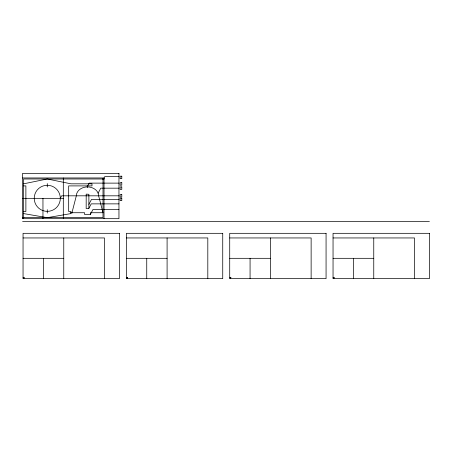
<?xml version="1.0" encoding="UTF-8"?>
<svg xmlns="http://www.w3.org/2000/svg" width="452" height="452" viewBox="0 0 452 452"><rect width="100%" height="100%" fill="white"/><g stroke="black" fill="none" stroke-linecap="round" stroke-linejoin="round"><path stroke-width="0.68" d="M88.874 208.355L88.874 194.298L86.196 194.123L86.168 208.536L88.812 208.491L91.219 203.869L118.955 203.869M71.958 212.722L76.331 195.806C76.365 190.998 81.021 187.62 85.451 187.071A13.933 13.933 0 0 1 89.507 187.071C93.943 187.62 98.592 190.998 98.626 195.806L103.005 212.722L90.36 212.722L90.36 214.485L84.597 214.485L84.597 212.722L70.941 212.722M60.325 198.321A13.046 13.046 0 0 0 40.753 187.021A13.046 13.046 0 0 0 40.753 209.621A13.046 13.046 0 0 0 60.325 198.321L61.636 195.818L118.955 195.818M70.823 212.948L71.06 212.496M71.84 212.948L72.077 212.496M87.439 186.41L89.163 183.122L118.955 183.122M88.874 204.406L91.496 199.394L118.955 199.394M102.886 179.139L103.124 178.687M103.514 178.913L104.694 176.659L118.955 176.659M103.903 179.139L104.141 178.687M98.129 193.179L100.751 188.173L118.955 188.173M90.36 214.485L92.982 209.479L118.955 209.479M23.617 183.817L47.279 178.986L70.941 183.817L91.993 183.817L91.993 185.902L68.676 185.902L68.676 211.502L70.941 211.502L70.941 213.593L47.279 217.661L23.617 213.593M22.6 177.964L104.022 177.964L104.022 218.678M103.005 178.913L104.022 178.913M23.617 185.902L25.883 185.902L25.883 211.502L23.617 211.502M87.219 186.919L87.665 186.919M22.6 198.332L63.308 198.332M22.6 221.39L429.4 221.39M23.052 237.95L104.474 237.95L104.474 278.658M126.385 237.95L207.807 237.95L207.807 278.658M229.718 237.95L311.134 237.95L311.134 278.658M333.045 237.95L414.467 237.95L414.467 278.658M23.052 258.318L63.76 258.318M126.385 258.318L167.093 258.318M229.718 258.318L270.426 258.318M333.045 258.318L373.759 258.318M87.219 185.783L87.665 186.021M87.219 186.8L87.665 187.038M333.045 277.81L333.322 278.087L334.051 277.358L334.35 277.658L333.621 278.387L333.898 278.658M229.718 277.81L229.989 278.087L230.718 277.358L231.017 277.658L230.288 278.387L230.565 278.658M126.385 277.81L126.656 278.087L127.385 277.358L127.684 277.658L126.955 278.387L127.232 278.658M22.6 217.83L22.877 218.101L23.6 217.372L23.905 217.672L23.176 218.401L23.447 218.678M23.052 277.81L23.329 278.087L24.052 277.358L24.357 277.658L23.628 278.387L23.899 278.658M373.759 237.95L373.759 278.658M353.402 258.318L353.402 278.658M270.426 237.95L270.426 278.658M250.069 258.318L250.069 278.658M167.093 237.95L167.093 278.658M146.742 258.318L146.742 278.658M87.439 185.902L87.439 186.919M71.958 212.361L71.958 213.084M63.76 237.95L63.76 278.658M63.308 177.964L63.308 218.678M47.279 183.58L47.279 186.97M47.279 209.671L47.279 213.061M43.409 258.318L43.409 278.658M42.957 198.332L42.957 218.678M118.955 173.342L22.6 173.342L22.6 218.678L118.955 218.678L118.955 173.342M121.786 176.201L120.102 176.201L120.102 178.67L121.786 178.67L121.786 176.201M103.005 178.986L23.617 178.986L23.617 217.661L103.005 217.661L103.005 178.986M121.786 182.704L120.102 182.704L120.102 185.179L121.786 185.179L121.786 182.704M121.786 186.936L120.102 186.936L120.102 189.405L121.786 189.405L121.786 186.936M121.786 194.58L120.102 194.58L120.102 197.055L121.786 197.055L121.786 194.58M121.786 198.157L120.102 198.157L120.102 200.631L121.786 200.631L121.786 198.157M119.407 233.322L23.052 233.322L23.052 278.658L119.407 278.658L119.407 233.322M222.734 233.322L126.385 233.322L126.385 278.658L222.734 278.658L222.734 233.322M326.067 233.322L229.718 233.322L229.718 278.658L326.067 278.658L326.067 233.322M429.4 233.322L333.045 233.322L333.045 278.658L429.4 278.658L429.4 233.322"/></g></svg>
